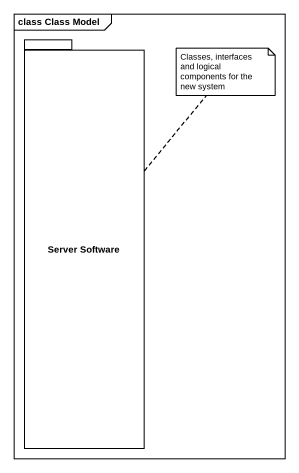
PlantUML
@startuml
mainframe class Class Model
package "Server Software" as Server_Software {
}
note top of Server_Software : Classes, interfaces and logical components for the new system
@enduml
